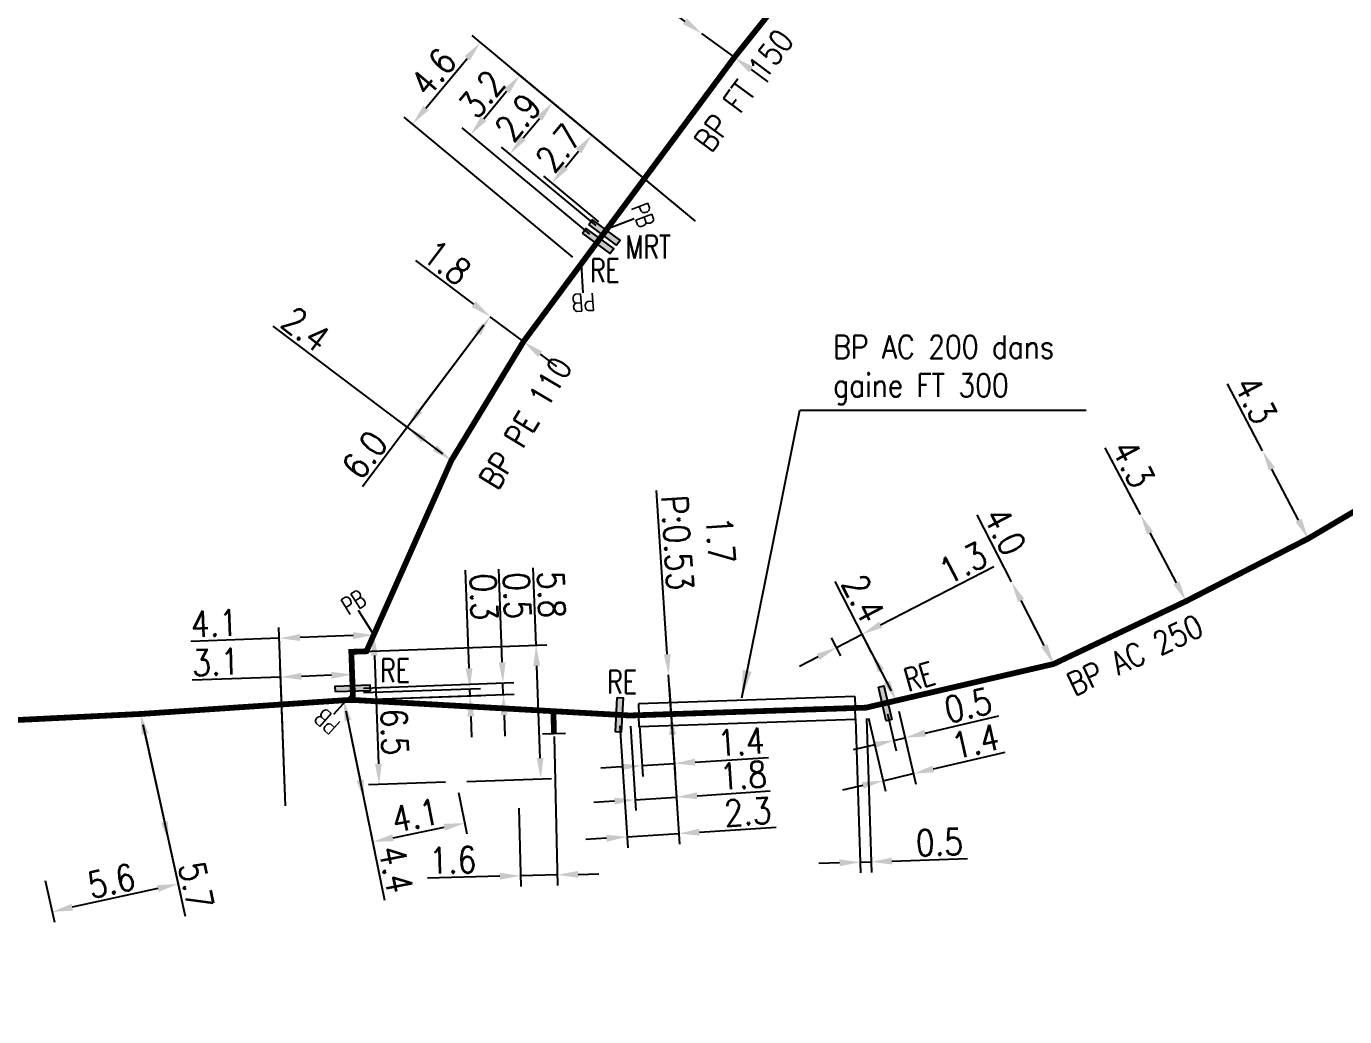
# Model space of a CAD drawing. Header units: millimetres. Extents: x 185000 to 186000, y 127990 to 129010.
# Drawn here: x 185629.4 to 185686.6, y 128196.7 to 128239.7 of the extents above; entities that cross this region are included whole.
import ezdxf
from ezdxf.enums import TextEntityAlignment as Align

# ---------------------------------------------------------------- set-up
doc = ezdxf.new("R2010")
doc.units = ezdxf.units.MM
doc.header["$PDMODE"] = 34
for name, pattern in [('L_25_AP', [2000, 1000, 1000]), ('L_25_FT', [2000, 1000, 1000]), ('L_25_PE', [2000, 1000, 1000])]:
    doc.linetypes.add(name, pattern=pattern)
doc.layers.get('0').update_dxf_attribs({"linetype": 'CONTINUOUS'})
doc.layers.get('DEFPOINTS').update_dxf_attribs({"linetype": 'CONTINUOUS'})
for name, color, linetype in [('L_150', 1, 'CONTINUOUS'), ('L_340', 7, 'CONTINUOUS'), ('L_400', 7, 'CONTINUOUS')]:
    doc.layers.add(name, color=color, linetype=linetype)
doc.styles.add('G_ROMANS', font='ROMANS.SHX', dxfattribs={"width": 0.75})
doc.styles.get("Standard").update_dxf_attribs({"font": 'romans.shx', "width": 0.85})
doc.dimstyles.get("Standard").update_dxf_attribs({"dimtxt": 1.5, "dimasz": 1.2, "dimexe": 0.625, "dimexo": 0.625, "dimgap": 0.25, "dimtad": 1, "dimdec": 1, "dimzin": 0, "dimdsep": 46, "dimtxsty": 'Standard', "dimcen": -0.5, "dimadec": 0, "dimazin": 0, "dimtfac": 1, "dimtdec": 1, "dimtmove": 0, "dimatfit": 3, "dimfxl": 0, "dimtolj": 1, "dimtzin": 0, "dimarcsym": 0})

# ---------------------------------------------------------------- blocks, each defined once
blk = doc.blocks.new('*D1731')
at = {"layer": 'DEFPOINTS', "color": 0, "linetype": 'Continuous', "transparency": 16777216}
for p in [(185634.344, 128209.823), (185630.1, 128203.053), (185630.498, 128201.239)]:
    blk.add_point(p, dxfattribs=at)
at = {"layer": 'L_150', "color": 0, "linetype": 'Continuous', "lineweight": -2, "transparency": 16777216}
for p, q in [((185634.445, 128209.365), (185636.068, 128201.984)), ((185630.2, 128202.595), (185630.599, 128200.782)), ((185635.089, 128202.249), (185631.377, 128201.433))]:
    blk.add_line(p, q, dxfattribs=at)
at = {"layer": 'L_150', "color": 0, "linetype": 'Continuous', "transparency": 16777216}
for points in [[(185635.057, 128202.395), (185635.121, 128202.102), (185635.968, 128202.442)], [(185631.345, 128201.579), (185631.41, 128201.286), (185630.498, 128201.239)]]:
    blk.add_solid(points, dxfattribs=at)
at = {"layer": 'L_150', "color": 0, "linetype": 'Continuous', "transparency": 16777216, "insert": (185633.072, 128202.573), "char_height": 1.125, "attachment_point": 5, "rotation": 12.4044}
blk.add_mtext('\\A1;5.6', dxfattribs=at)
blk = doc.blocks.new('*D1732')
at = {"layer": 'DEFPOINTS', "color": 0, "linetype": 'Continuous', "transparency": 16777216}
for p in [(185634.344, 128209.823), (185635.569, 128204.256), (185635.569, 128204.256)]:
    blk.add_point(p, dxfattribs=at)
at = {"layer": 'L_150', "color": 0, "linetype": 'Continuous', "lineweight": -2, "transparency": 16777216}
for p, q in [((185634.538, 128208.944), (185635.375, 128205.135)), ((185635.569, 128204.256), (185636.273, 128201.054))]:
    blk.add_line(p, q, dxfattribs=at)
at = {"layer": 'L_150', "color": 0, "linetype": 'Continuous', "transparency": 16777216}
for points in [[(185634.684, 128208.976), (185634.391, 128208.912), (185634.344, 128209.823)], [(185635.522, 128205.167), (185635.229, 128205.103), (185635.569, 128204.256)]]:
    blk.add_solid(points, dxfattribs=at)
at = {"layer": 'L_150', "color": 0, "linetype": 'Continuous', "transparency": 16777216, "insert": (185636.75, 128202.377), "char_height": 1.125, "attachment_point": 5, "rotation": 282.4044}
blk.add_mtext('\\A1;5.7', dxfattribs=at)
blk = doc.blocks.new('*D1733')
at = {"layer": 'DEFPOINTS', "color": 0, "linetype": 'Continuous', "transparency": 16777216}
for p in [(185643.158, 128210.416), (185648.033, 128206.879), (185648.398, 128205.086)]:
    blk.add_point(p, dxfattribs=at)
at = {"layer": 'L_150', "color": 0, "linetype": 'Continuous', "lineweight": -2, "transparency": 16777216}
for p, q in [((185643.252, 128209.957), (185644.504, 128203.814)), ((185648.127, 128206.419), (185648.492, 128204.627)), ((185645.292, 128204.453), (185647.516, 128204.906))]:
    blk.add_line(p, q, dxfattribs=at)
at = {"layer": 'L_150', "color": 0, "linetype": 'Continuous', "transparency": 16777216}
for points in [[(185647.487, 128205.053), (185647.546, 128204.759), (185648.398, 128205.086)], [(185645.262, 128204.6), (185645.322, 128204.306), (185644.41, 128204.273)]]:
    blk.add_solid(points, dxfattribs=at)
at = {"layer": 'L_150', "color": 0, "linetype": 'Continuous', "transparency": 16777216, "insert": (185646.255, 128205.415), "char_height": 1.125, "attachment_point": 5, "rotation": 11.5222}
blk.add_mtext('\\A1;4.1', dxfattribs=at)
blk = doc.blocks.new('*D1734')
at = {"layer": 'DEFPOINTS', "color": 0, "linetype": 'Continuous', "transparency": 16777216}
for p in [(185643.158, 128210.416), (185644.045, 128206.066), (185644.045, 128206.066)]:
    blk.add_point(p, dxfattribs=at)
at = {"layer": 'L_150', "color": 0, "linetype": 'Continuous', "lineweight": -2, "transparency": 16777216}
for p, q in [((185643.338, 128209.534), (185643.865, 128206.947)), ((185644.045, 128206.066), (185644.927, 128201.74))]:
    blk.add_line(p, q, dxfattribs=at)
at = {"layer": 'L_150', "color": 0, "linetype": 'Continuous', "transparency": 16777216}
for points in [[(185643.485, 128209.564), (185643.191, 128209.504), (185643.158, 128210.416)], [(185644.012, 128206.977), (185643.718, 128206.917), (185644.045, 128206.066)]]:
    blk.add_solid(points, dxfattribs=at)
at = {"layer": 'L_150', "color": 0, "linetype": 'Continuous', "transparency": 16777216, "insert": (185645.42, 128203.077), "char_height": 1.125, "attachment_point": 5, "rotation": 281.5222}
blk.add_mtext('\\A1;4.4', dxfattribs=at)
blk = doc.blocks.new('*D1735')
at = {"layer": 'DEFPOINTS', "color": 0, "linetype": 'Continuous', "transparency": 16777216}
for p in [(185649.514, 128227.061), (185649.514, 128227.061), (185647.824, 128220.824)]:
    blk.add_point(p, dxfattribs=at)
at = {"layer": 'L_150', "color": 0, "linetype": 'Continuous', "lineweight": -2, "transparency": 16777216}
for p, q in [((185648.973, 128226.342), (185646.448, 128222.986)), ((185645.906, 128222.267), (185643.962, 128219.684)), ((185647.449, 128221.106), (185645.532, 128222.549))]:
    blk.add_line(p, q, dxfattribs=at)
at = {"layer": 'L_150', "color": 0, "linetype": 'Continuous', "transparency": 16777216}
for points in [[(185648.853, 128226.432), (185649.093, 128226.252), (185649.514, 128227.061)], [(185646.328, 128223.076), (185646.567, 128222.896), (185645.906, 128222.267)]]:
    blk.add_solid(points, dxfattribs=at)
at = {"layer": 'L_150', "color": 0, "linetype": 'Continuous', "transparency": 16777216, "insert": (185644.065, 128221.067), "char_height": 1.125, "attachment_point": 5, "rotation": 53.0376}
blk.add_mtext('\\A1;6.0', dxfattribs=at)
blk = doc.blocks.new('*D1736')
at = {"layer": 'DEFPOINTS', "color": 0, "linetype": 'Continuous', "transparency": 16777216}
for p in [(185649.514, 128227.061), (185645.906, 128222.267), (185647.824, 128220.824)]:
    blk.add_point(p, dxfattribs=at)
at = {"layer": 'L_150', "color": 0, "linetype": 'Continuous', "lineweight": -2, "transparency": 16777216}
for p, q in [((185649.232, 128226.687), (185645.625, 128221.893)), ((185645.906, 128222.267), (185640.088, 128226.646)), ((185647.105, 128221.365), (185646.625, 128221.726))]:
    blk.add_line(p, q, dxfattribs=at)
at = {"layer": 'L_150', "color": 0, "linetype": 'Continuous', "transparency": 16777216}
for points in [[(185646.716, 128221.846), (185646.535, 128221.606), (185645.906, 128222.267)], [(185647.195, 128221.485), (185647.015, 128221.245), (185647.824, 128220.824)]]:
    blk.add_solid(points, dxfattribs=at)
at = {"layer": 'L_150', "color": 0, "linetype": 'Continuous', "transparency": 16777216, "insert": (185641.507, 128226.516), "char_height": 1.125, "attachment_point": 5, "rotation": 323.0376}
blk.add_mtext('\\A1;2.4', dxfattribs=at)
blk = doc.blocks.new('*D1737')
at = {"layer": 'DEFPOINTS', "color": 0, "linetype": 'Continuous', "transparency": 16777216}
for p in [(185649.514, 128227.061), (185649.514, 128227.061), (185650.952, 128225.979)]:
    blk.add_point(p, dxfattribs=at)
at = {"layer": 'L_150', "color": 0, "linetype": 'Continuous', "lineweight": -2, "transparency": 16777216}
for p, q in [((185648.795, 128227.602), (185646.284, 128229.492)), ((185650.952, 128225.979), (185649.514, 128227.061)), ((185651.672, 128225.438), (185652.391, 128224.897))]:
    blk.add_line(p, q, dxfattribs=at)
at = {"layer": 'L_150', "color": 0, "linetype": 'Continuous', "transparency": 16777216}
for points in [[(185648.885, 128227.722), (185648.705, 128227.483), (185649.514, 128227.061)], [(185651.762, 128225.558), (185651.581, 128225.318), (185650.952, 128225.979)]]:
    blk.add_solid(points, dxfattribs=at)
at = {"layer": 'L_150', "color": 0, "linetype": 'Continuous', "transparency": 16777216, "insert": (185647.631, 128229.417), "char_height": 1.125, "attachment_point": 5, "rotation": 323.0376}
blk.add_mtext('\\A1;1.8', dxfattribs=at)
blk = doc.blocks.new('*D1741')
at = {"layer": 'DEFPOINTS', "color": 0, "linetype": 'Continuous', "transparency": 16777216}
for p in [(185658.688, 128239.346), (185658.688, 128239.346), (185660.103, 128238.315)]:
    blk.add_point(p, dxfattribs=at)
at = {"layer": 'L_150', "color": 0, "linetype": 'Continuous', "lineweight": -2, "transparency": 16777216}
for p, q in [((185657.961, 128239.876), (185655.422, 128241.726)), ((185660.103, 128238.315), (185658.688, 128239.346)), ((185660.83, 128237.785), (185661.557, 128237.255))]:
    blk.add_line(p, q, dxfattribs=at)
at = {"layer": 'L_150', "color": 0, "linetype": 'Continuous', "transparency": 16777216}
for points in [[(185658.049, 128239.997), (185657.873, 128239.755), (185658.688, 128239.346)], [(185660.918, 128237.906), (185660.742, 128237.664), (185660.103, 128238.315)]]:
    blk.add_solid(points, dxfattribs=at)
at = {"layer": 'L_150', "color": 0, "linetype": 'Continuous', "transparency": 16777216, "insert": (185656.77, 128241.672), "char_height": 1.125, "attachment_point": 5, "rotation": 323.9151}
blk.add_mtext('\\A1;1.8', dxfattribs=at)
blk = doc.blocks.new('*D1742')
at = {"layer": 'DEFPOINTS', "color": 0, "linetype": 'Continuous', "transparency": 16777216}
for p in [(185653.919, 128234.938), (185654.583, 128230.874), (185658.77, 128230.903)]:
    blk.add_point(p, dxfattribs=at)
at = {"layer": 'L_340', "color": 0, "linetype": 'Continuous', "lineweight": -2, "transparency": 16777216}
for p, q in [((185658.409, 128231.203), (185653.559, 128235.238)), ((185652.768, 128233.554), (185653.343, 128234.246)), ((185654.223, 128231.174), (185651.832, 128233.162))]:
    blk.add_line(p, q, dxfattribs=at)
at = {"layer": 'L_340', "color": 0, "linetype": 'Continuous', "transparency": 16777216}
for points in [[(185653.228, 128234.342), (185653.459, 128234.15), (185653.919, 128234.938)], [(185652.653, 128233.65), (185652.883, 128233.459), (185652.192, 128232.863)]]:
    blk.add_solid(points, dxfattribs=at)
at = {"layer": 'L_340', "color": 0, "linetype": 'Continuous', "transparency": 16777216, "insert": (185652.479, 128234.38), "char_height": 1.125, "attachment_point": 5, "rotation": 50.244}
blk.add_mtext('\\A1;2.7', dxfattribs=at)
blk = doc.blocks.new('*D1743')
at = {"layer": 'DEFPOINTS', "color": 0, "linetype": 'Continuous', "transparency": 16777216}
for p in [(185652.219, 128236.352), (185654.464, 128230.713), (185658.77, 128230.903)]:
    blk.add_point(p, dxfattribs=at)
at = {"layer": 'L_340', "color": 0, "linetype": 'Continuous', "lineweight": -2, "transparency": 16777216}
for p, q in [((185658.409, 128231.203), (185651.859, 128236.652)), ((185650.94, 128234.815), (185651.644, 128235.66)), ((185654.103, 128231.013), (185650.004, 128234.422))]:
    blk.add_line(p, q, dxfattribs=at)
at = {"layer": 'L_340', "color": 0, "linetype": 'Continuous', "transparency": 16777216}
for points in [[(185651.529, 128235.756), (185651.759, 128235.564), (185652.219, 128236.352)], [(185650.825, 128234.91), (185651.056, 128234.719), (185650.365, 128234.123)]]:
    blk.add_solid(points, dxfattribs=at)
at = {"layer": 'L_340', "color": 0, "linetype": 'Continuous', "transparency": 16777216, "insert": (185650.716, 128235.717), "char_height": 1.125, "attachment_point": 5, "rotation": 50.244}
blk.add_mtext('\\A1;2.9', dxfattribs=at)
blk = doc.blocks.new('*D1744')
at = {"layer": 'DEFPOINTS', "color": 0, "linetype": 'Continuous', "transparency": 16777216}
for p in [(185650.797, 128237.535), (185658.77, 128230.903), (185654.19, 128230.344)]:
    blk.add_point(p, dxfattribs=at)
at = {"layer": 'L_340', "color": 0, "linetype": 'Continuous', "lineweight": -2, "transparency": 16777216}
for p, q in [((185658.409, 128231.203), (185650.436, 128237.835)), ((185649.225, 128235.646), (185650.221, 128236.844)), ((185653.83, 128230.644), (185648.289, 128235.254))]:
    blk.add_line(p, q, dxfattribs=at)
at = {"layer": 'L_340', "color": 0, "linetype": 'Continuous', "transparency": 16777216}
for points in [[(185650.106, 128236.94), (185650.337, 128236.748), (185650.797, 128237.535)], [(185649.109, 128235.742), (185649.34, 128235.55), (185648.649, 128234.954)]]:
    blk.add_solid(points, dxfattribs=at)
at = {"layer": 'L_340', "color": 0, "linetype": 'Continuous', "transparency": 16777216, "insert": (185649.146, 128236.724), "char_height": 1.125, "attachment_point": 5, "rotation": 50.244}
blk.add_mtext('\\A1;3.2', dxfattribs=at)
blk = doc.blocks.new('*D1745')
at = {"layer": 'DEFPOINTS', "color": 0, "linetype": 'Continuous', "transparency": 16777216}
for p in [(185649.085, 128238.96), (185658.77, 128230.903), (185653.449, 128229.345)]:
    blk.add_point(p, dxfattribs=at)
at = {"layer": 'L_340', "color": 0, "linetype": 'Continuous', "lineweight": -2, "transparency": 16777216}
for p, q in [((185658.409, 128231.203), (185648.725, 128239.259)), ((185646.719, 128236.115), (185648.509, 128238.268)), ((185653.089, 128229.645), (185645.783, 128235.723))]:
    blk.add_line(p, q, dxfattribs=at)
at = {"layer": 'L_340', "color": 0, "linetype": 'Continuous', "transparency": 16777216}
for points in [[(185648.394, 128238.364), (185648.625, 128238.172), (185649.085, 128238.96)], [(185646.603, 128236.211), (185646.834, 128236.019), (185646.143, 128235.423)]]:
    blk.add_solid(points, dxfattribs=at)
at = {"layer": 'L_340', "color": 0, "linetype": 'Continuous', "transparency": 16777216, "insert": (185647.037, 128237.671), "char_height": 1.125, "attachment_point": 5, "rotation": 50.244}
blk.add_mtext('\\A1;4.6', dxfattribs=at)
blk = doc.blocks.new('L_340_13')
at = {"color": 0, "linetype": 'Continuous', "flags": 128}
blk.add_lwpolyline([(0, 0), (0, 1.25)], dxfattribs=at)
at = {"color": 0, "linetype": 'Continuous', "style": 'G_ROMANS', "width": 0.75}
blk.add_text('PB', height=0.75, dxfattribs=at).set_placement((0, 1.663), align=Align.MIDDLE)
at = {"color": 0, "linetype": 'Continuous', "width": 0.75, "flags": 3}
for tag, p in [('DEF_LEG', (0, -10)), ('DEF_COUP', (0, -12.5)), ('DEF_TYPE', (0, -15))]:
    blk.add_attdef(tag, text='', height=1.2, dxfattribs=at).set_placement(p, align=Align.MIDDLE)
blk = doc.blocks.new('L_340_17')
at = {"linetype": 'Continuous'}
blk.add_hatch(color=0, dxfattribs=at).paths.add_polyline_path([(0.125, 0.75), (-0.125, 0.75), (-0.125, -0.75), (0.125, -0.75)])
at = {"color": 0, "linetype": 'Continuous'}
blk.add_lwpolyline([(-0.125, 0.75), (0.125, 0.75), (0.125, -0.75), (-0.125, -0.75)], close=True, dxfattribs=at)
at = {"color": 0, "linetype": 'Continuous', "width": 0.75}
for tag, height, flags, p in [('MRT', 1, 8, (0, 1.884)), ('DEF_LEG', 1.2, 3, (0, -5)), ('DEF_COUP', 1.2, 3, (0, -7.5)), ('DEF_TYPE', 1.2, 3, (0, -10))]:
    blk.add_attdef(tag, text='', height=height, dxfattribs=dict(at, flags=flags)).set_placement(p, align=Align.MIDDLE)
blk = doc.blocks.new('L_340_20')
at = {"linetype": 'Continuous'}
blk.add_hatch(color=0, dxfattribs=at).paths.add_polyline_path([(0.125, 0.75), (-0.125, 0.75), (-0.125, -0.75), (0.125, -0.75)])
at = {"color": 0, "linetype": 'Continuous'}
blk.add_lwpolyline([(-0.125, 0.75), (0.125, 0.75), (0.125, -0.75), (-0.125, -0.75)], close=True, dxfattribs=at)
at = {"color": 0, "linetype": 'Continuous', "width": 0.75}
for tag, height, flags, p in [('RE', 1, 8, (0, 2.189)), ('DEF_LEG', 1.2, 3, (0, -5)), ('DEF_COUP', 1.2, 3, (0, -7.5)), ('DEF_TYPE', 1.2, 3, (0, -10))]:
    blk.add_attdef(tag, text='', height=height, dxfattribs=dict(at, flags=flags)).set_placement(p, align=Align.MIDDLE)
blk = doc.blocks.new('*D1749')
at = {"layer": 'DEFPOINTS', "color": 0, "linetype": 'Continuous', "transparency": 16777216}
for p in [(185643.483, 128212.519), (185648.033, 128206.879), (185651.705, 128207.011)]:
    blk.add_point(p, dxfattribs=at)
at = {"layer": 'L_150', "color": 0, "linetype": 'Continuous', "lineweight": -2, "transparency": 16777216}
for p, q in [((185651.497, 128212.807), (185651.376, 128216.165)), ((185643.951, 128212.535), (185651.965, 128212.824)), ((185651.673, 128207.91), (185651.529, 128211.907)), ((185648.501, 128206.895), (185652.174, 128207.027))]:
    blk.add_line(p, q, dxfattribs=at)
at = {"layer": 'L_150', "color": 0, "linetype": 'Continuous', "transparency": 16777216}
for points in [[(185651.679, 128211.913), (185651.379, 128211.902), (185651.497, 128212.807)], [(185651.823, 128207.915), (185651.523, 128207.905), (185651.705, 128207.011)]]:
    blk.add_solid(points, dxfattribs=at)
at = {"layer": 'L_150', "color": 0, "linetype": 'Continuous', "transparency": 16777216, "insert": (185652.168, 128215.003), "char_height": 1.125, "attachment_point": 5, "rotation": 272.0599}
blk.add_mtext('\\A1;5.8', dxfattribs=at)
blk = doc.blocks.new('*D1750')
at = {"layer": 'DEFPOINTS', "color": 0, "linetype": 'Continuous', "transparency": 16777216}
for p in [(185640.42, 128211.422), (185643.558, 128210.43), (185640.638, 128205.371)]:
    blk.add_point(p, dxfattribs=at)
at = {"layer": 'L_150', "color": 0, "linetype": 'Continuous', "lineweight": -2, "transparency": 16777216}
for p, q in [((185640.621, 128205.839), (185640.403, 128211.891)), ((185643.541, 128210.899), (185643.501, 128212.002)), ((185640.42, 128211.422), (185636.576, 128211.284)), ((185642.619, 128211.501), (185641.319, 128211.454))]:
    blk.add_line(p, q, dxfattribs=at)
at = {"layer": 'L_150', "color": 0, "linetype": 'Continuous', "transparency": 16777216}
for points in [[(185641.314, 128211.604), (185641.325, 128211.305), (185640.42, 128211.422)], [(185642.613, 128211.651), (185642.624, 128211.351), (185643.518, 128211.534)]]:
    blk.add_solid(points, dxfattribs=at)
at = {"layer": 'L_150', "color": 0, "linetype": 'Continuous', "transparency": 16777216, "insert": (185637.601, 128212.071), "char_height": 1.125, "attachment_point": 5, "rotation": 2.0599}
blk.add_mtext('\\A1;3.1', dxfattribs=at)
blk = doc.blocks.new('*D1751')
at = {"layer": 'DEFPOINTS', "color": 0, "linetype": 'Continuous', "transparency": 16777216}
for p in [(185640.359, 128213.107), (185644.457, 128213.254), (185640.638, 128205.371)]:
    blk.add_point(p, dxfattribs=at)
at = {"layer": 'L_340', "color": 0, "linetype": 'Continuous', "lineweight": -2, "transparency": 16777216}
for p, q in [((185640.621, 128205.839), (185640.343, 128213.575)), ((185640.359, 128213.107), (185636.516, 128212.969)), ((185643.557, 128213.222), (185641.259, 128213.139))]:
    blk.add_line(p, q, dxfattribs=at)
at = {"layer": 'L_340', "color": 0, "linetype": 'Continuous', "transparency": 16777216}
for points in [[(185641.253, 128213.289), (185641.264, 128212.989), (185640.359, 128213.107)], [(185643.552, 128213.372), (185643.563, 128213.072), (185644.457, 128213.254)]]:
    blk.add_solid(points, dxfattribs=at)
at = {"layer": 'L_340', "color": 0, "linetype": 'Continuous', "transparency": 16777216, "insert": (185637.541, 128213.756), "char_height": 1.125, "attachment_point": 5, "rotation": 2.0599}
blk.add_mtext('\\A1;4.1', dxfattribs=at)
blk = doc.blocks.new('*D1752')
at = {"layer": 'DEFPOINTS', "color": 0, "linetype": 'Continuous', "transparency": 16777216}
for p in [(185644.457, 128213.254), (185644.69, 128206.758), (185648.033, 128206.879)]:
    blk.add_point(p, dxfattribs=at)
at = {"layer": 'L_340', "color": 0, "linetype": 'Continuous', "lineweight": -2, "transparency": 16777216}
for p, q in [((185644.489, 128212.355), (185644.658, 128207.658)), ((185647.564, 128206.862), (185644.222, 128206.741))]:
    blk.add_line(p, q, dxfattribs=at)
at = {"layer": 'L_340', "color": 0, "linetype": 'Continuous', "transparency": 16777216}
for points in [[(185644.639, 128212.36), (185644.339, 128212.349), (185644.457, 128213.254)], [(185644.808, 128207.663), (185644.508, 128207.652), (185644.69, 128206.758)]]:
    blk.add_solid(points, dxfattribs=at)
at = {"layer": 'L_340', "color": 0, "linetype": 'Continuous', "transparency": 16777216, "insert": (185645.359, 128209.037), "char_height": 1.125, "attachment_point": 5, "rotation": 272.0599}
blk.add_mtext('\\A1;6.5', dxfattribs=at)
blk = doc.blocks.new('*D1820')
at = {"layer": 'DEFPOINTS', "color": 0, "linetype": 'Continuous', "transparency": 16777216}
for p in [(185664.535, 128212.71), (185664.94, 128211.921), (185667.126, 128210.403)]:
    blk.add_point(p, dxfattribs=at)
at = {"layer": 'L_150', "color": 0, "linetype": 'Continuous', "lineweight": -2, "transparency": 16777216}
for p, q in [((185666.447, 128213.693), (185671.36, 128216.218)), ((185666.912, 128210.819), (185665.433, 128213.698)), ((185664.726, 128212.338), (185664.321, 128213.127)), ((185664.535, 128212.71), (185665.647, 128213.281)), ((185663.735, 128212.298), (185662.934, 128211.887))]:
    blk.add_line(p, q, dxfattribs=at)
at = {"layer": 'L_150', "color": 0, "linetype": 'Continuous', "transparency": 16777216}
for points in [[(185666.379, 128213.826), (185666.516, 128213.559), (185665.647, 128213.281)], [(185663.666, 128212.432), (185663.803, 128212.165), (185664.535, 128212.71)]]:
    blk.add_solid(points, dxfattribs=at)
at = {"layer": 'L_150', "color": 0, "linetype": 'Continuous', "transparency": 16777216, "insert": (185670.021, 128216.372), "char_height": 1.125, "attachment_point": 5, "rotation": 27.2027}
blk.add_mtext('\\A1;1.3', dxfattribs=at)
blk = doc.blocks.new('*D1821')
at = {"layer": 'DEFPOINTS', "color": 0, "linetype": 'Continuous', "transparency": 16777216}
for p in [(185666.052, 128212.493), (185666.052, 128212.493), (185667.126, 128210.403)]:
    blk.add_point(p, dxfattribs=at)
at = {"layer": 'L_150', "color": 0, "linetype": 'Continuous', "lineweight": -2, "transparency": 16777216}
for p, q in [((185666.052, 128212.493), (185664.469, 128215.573)), ((185666.715, 128211.203), (185666.464, 128211.692))]:
    blk.add_line(p, q, dxfattribs=at)
at = {"layer": 'L_150', "color": 0, "linetype": 'Continuous', "transparency": 16777216}
for points in [[(185666.597, 128211.761), (185666.33, 128211.624), (185666.052, 128212.493)], [(185666.848, 128211.272), (185666.582, 128211.134), (185667.126, 128210.403)]]:
    blk.add_solid(points, dxfattribs=at)
at = {"layer": 'L_150', "color": 0, "linetype": 'Continuous', "transparency": 16777216, "insert": (185665.69, 128214.837), "char_height": 1.125, "attachment_point": 5, "rotation": 297.2027}
blk.add_mtext('\\A1;2.4', dxfattribs=at)
blk = doc.blocks.new('*D1822')
at = {"layer": 'DEFPOINTS', "color": 0, "linetype": 'Continuous', "transparency": 16777216}
for p in [(185657.247, 128211.513), (185657.247, 128211.513), (185657.358, 128209.816)]:
    blk.add_point(p, dxfattribs=at)
at = {"layer": 'L_150', "color": 0, "linetype": 'Continuous', "lineweight": -2, "transparency": 16777216}
for p, q in [((185657.189, 128212.411), (185656.726, 128219.522)), ((185657.358, 128209.816), (185657.247, 128211.513)), ((185657.416, 128208.918), (185657.474, 128208.02))]:
    blk.add_line(p, q, dxfattribs=at)
at = {"layer": 'L_150', "color": 0, "linetype": 'Continuous', "transparency": 16777216}
for points in [[(185657.338, 128212.421), (185657.039, 128212.401), (185657.247, 128211.513)], [(185657.566, 128208.928), (185657.266, 128208.908), (185657.358, 128209.816)]]:
    blk.add_solid(points, dxfattribs=at)
at = {"layer": 'L_150', "color": 0, "linetype": 'Continuous', "transparency": 16777216, "insert": (185658.561, 128217.309), "char_height": 1.125, "attachment_point": 5, "rotation": 273.7224}
blk.add_mtext('\\A1;1.7\\PP:0.53', dxfattribs=at)
blk = doc.blocks.new('*D1823')
at = {"layer": 'DEFPOINTS', "color": 0, "linetype": 'Continuous', "transparency": 16777216}
for p in [(185672.126, 128215.55), (185672.126, 128215.55), (185673.955, 128211.992)]:
    blk.add_point(p, dxfattribs=at)
at = {"layer": 'L_150', "color": 0, "linetype": 'Continuous', "lineweight": -2, "transparency": 16777216}
for p, q in [((185672.126, 128215.55), (185670.628, 128218.466)), ((185673.543, 128212.793), (185672.538, 128214.749))]:
    blk.add_line(p, q, dxfattribs=at)
at = {"layer": 'L_150', "color": 0, "linetype": 'Continuous', "transparency": 16777216}
for points in [[(185672.671, 128214.818), (185672.404, 128214.681), (185672.126, 128215.55)], [(185673.677, 128212.861), (185673.41, 128212.724), (185673.955, 128211.992)]]:
    blk.add_solid(points, dxfattribs=at)
at = {"layer": 'L_150', "color": 0, "linetype": 'Continuous', "transparency": 16777216, "insert": (185671.838, 128217.751), "char_height": 1.125, "attachment_point": 5, "rotation": 297.2008}
blk.add_mtext('\\A1;4.0', dxfattribs=at)
blk = doc.blocks.new('*D1824')
at = {"layer": 'DEFPOINTS', "color": 0, "linetype": 'Continuous', "transparency": 16777216}
for p in [(185677.714, 128218.474), (185677.714, 128218.474), (185679.698, 128214.716)]:
    blk.add_point(p, dxfattribs=at)
at = {"layer": 'L_150', "color": 0, "linetype": 'Continuous', "lineweight": -2, "transparency": 16777216}
for p, q in [((185677.714, 128218.474), (185676.184, 128221.374)), ((185679.278, 128215.512), (185678.134, 128217.678))]:
    blk.add_line(p, q, dxfattribs=at)
at = {"layer": 'L_150', "color": 0, "linetype": 'Continuous', "transparency": 16777216}
for points in [[(185678.267, 128217.748), (185678.001, 128217.608), (185677.714, 128218.474)], [(185679.41, 128215.582), (185679.145, 128215.442), (185679.698, 128214.716)]]:
    blk.add_solid(points, dxfattribs=at)
at = {"layer": 'L_150', "color": 0, "linetype": 'Continuous', "transparency": 16777216, "insert": (185677.402, 128220.672), "char_height": 1.125, "attachment_point": 5, "rotation": 297.8245}
blk.add_mtext('\\A1;4.3', dxfattribs=at)
blk = doc.blocks.new('*D1825')
at = {"layer": 'DEFPOINTS', "color": 0, "linetype": 'Continuous', "transparency": 16777216}
for p in [(185683.01, 128221.244), (185683.01, 128221.244), (185684.993, 128217.429)]:
    blk.add_point(p, dxfattribs=at)
at = {"layer": 'L_150', "color": 0, "linetype": 'Continuous', "lineweight": -2, "transparency": 16777216}
for p, q in [((185683.01, 128221.244), (185681.497, 128224.153)), ((185684.578, 128218.228), (185683.425, 128220.446))]:
    blk.add_line(p, q, dxfattribs=at)
at = {"layer": 'L_150', "color": 0, "linetype": 'Continuous', "transparency": 16777216}
for points in [[(185683.558, 128220.515), (185683.292, 128220.377), (185683.01, 128221.244)], [(185684.711, 128218.297), (185684.445, 128218.158), (185684.993, 128217.429)]]:
    blk.add_solid(points, dxfattribs=at)
at = {"layer": 'L_150', "color": 0, "linetype": 'Continuous', "transparency": 16777216, "insert": (185682.711, 128223.444), "char_height": 1.125, "attachment_point": 5, "rotation": 297.467}
blk.add_mtext('\\A1;4.3', dxfattribs=at)
blk = doc.blocks.new('*D1827')
at = {"layer": 'DEFPOINTS', "color": 0, "linetype": 'Continuous', "transparency": 16777216}
for p in [(185657.247, 128211.513), (185655.958, 128209.769), (185657.497, 128207.674)]:
    blk.add_point(p, dxfattribs=at)
at = {"layer": 'L_400', "color": 0, "linetype": 'Continuous', "lineweight": -2, "transparency": 16777216}
for p, q in [((185657.278, 128211.045), (185657.527, 128207.206)), ((185655.988, 128209.302), (185656.13, 128207.115)), ((185658.395, 128207.732), (185661.576, 128207.939)), ((185655.202, 128207.524), (185654.304, 128207.466)), ((185656.1, 128207.583), (185657.497, 128207.674))]:
    blk.add_line(p, q, dxfattribs=at)
at = {"layer": 'L_400', "color": 0, "linetype": 'Continuous', "transparency": 16777216}
for points in [[(185658.385, 128207.882), (185658.405, 128207.582), (185657.497, 128207.674)], [(185655.192, 128207.674), (185655.212, 128207.375), (185656.1, 128207.583)]]:
    blk.add_solid(points, dxfattribs=at)
at = {"layer": 'L_400', "color": 0, "linetype": 'Continuous', "transparency": 16777216, "insert": (185660.386, 128208.613), "char_height": 1.125, "attachment_point": 5, "rotation": 3.7224}
blk.add_mtext('\\A1;1.4', dxfattribs=at)
blk = doc.blocks.new('*D1828')
at = {"layer": 'DEFPOINTS', "color": 0, "linetype": 'Continuous', "transparency": 16777216}
for p in [(185657.247, 128211.513), (185655.558, 128209.756), (185657.592, 128206.216)]:
    blk.add_point(p, dxfattribs=at)
at = {"layer": 'L_150', "color": 0, "linetype": 'Continuous', "lineweight": -2, "transparency": 16777216}
for p, q in [((185657.278, 128211.045), (185657.622, 128205.748)), ((185655.588, 128209.288), (185655.826, 128205.631)), ((185655.796, 128206.099), (185657.592, 128206.216)), ((185658.49, 128206.274), (185661.651, 128206.48)), ((185654.898, 128206.041), (185653.999, 128205.982))]:
    blk.add_line(p, q, dxfattribs=at)
at = {"layer": 'L_150', "color": 0, "linetype": 'Continuous', "transparency": 16777216}
for points in [[(185654.888, 128206.19), (185654.907, 128205.891), (185655.796, 128206.099)], [(185658.48, 128206.424), (185658.5, 128206.125), (185657.592, 128206.216)]]:
    blk.add_solid(points, dxfattribs=at)
at = {"layer": 'L_150', "color": 0, "linetype": 'Continuous', "transparency": 16777216, "insert": (185660.484, 128207.156), "char_height": 1.125, "attachment_point": 5, "rotation": 3.7224}
blk.add_mtext('\\A1;1.8', dxfattribs=at)
blk = doc.blocks.new('*D1829')
at = {"layer": 'DEFPOINTS', "color": 0, "linetype": 'Continuous', "transparency": 16777216}
for p in [(185665.342, 128210.081), (185665.812, 128210.096), (185666.033, 128203.407)]:
    blk.add_point(p, dxfattribs=at)
at = {"layer": 'L_400', "color": 0, "linetype": 'Continuous', "lineweight": -2, "transparency": 16777216}
for p, q in [((185665.357, 128209.612), (185665.579, 128202.923)), ((185665.827, 128209.628), (185666.049, 128202.938)), ((185664.664, 128203.361), (185663.764, 128203.332)), ((185665.564, 128203.391), (185666.033, 128203.407)), ((185666.933, 128203.437), (185670.21, 128203.545))]:
    blk.add_line(p, q, dxfattribs=at)
at = {"layer": 'L_400', "color": 0, "linetype": 'Continuous', "transparency": 16777216}
for points in [[(185664.659, 128203.511), (185664.669, 128203.211), (185665.564, 128203.391)], [(185666.928, 128203.586), (185666.938, 128203.287), (185666.033, 128203.407)]]:
    blk.add_solid(points, dxfattribs=at)
at = {"layer": 'L_400', "color": 0, "linetype": 'Continuous', "transparency": 16777216, "insert": (185668.996, 128204.255), "char_height": 1.125, "attachment_point": 5, "rotation": 1.898}
blk.add_mtext('\\A1;0.5', dxfattribs=at)
blk = doc.blocks.new('*D1830')
at = {"layer": 'DEFPOINTS', "color": 0, "linetype": 'Continuous', "transparency": 16777216}
for p in [(185657.247, 128211.513), (185655.105, 128209.782), (185657.695, 128204.634)]:
    blk.add_point(p, dxfattribs=at)
at = {"layer": 'L_340', "color": 0, "linetype": 'Continuous', "lineweight": -2, "transparency": 16777216}
for p, q in [((185657.278, 128211.045), (185657.725, 128204.166)), ((185655.136, 128209.314), (185655.48, 128204.02)), ((185654.551, 128204.429), (185653.653, 128204.371)), ((185655.45, 128204.488), (185657.695, 128204.634)), ((185658.593, 128204.692), (185661.917, 128204.908))]:
    blk.add_line(p, q, dxfattribs=at)
at = {"layer": 'L_340', "color": 0, "linetype": 'Continuous', "transparency": 16777216}
for points in [[(185654.542, 128204.579), (185654.561, 128204.279), (185655.45, 128204.488)], [(185658.583, 128204.842), (185658.603, 128204.542), (185657.695, 128204.634)]]:
    blk.add_solid(points, dxfattribs=at)
at = {"layer": 'L_340', "color": 0, "linetype": 'Continuous', "transparency": 16777216, "insert": (185660.681, 128205.579), "char_height": 1.125, "attachment_point": 5, "rotation": 3.7224}
blk.add_mtext('\\A1;2.3', dxfattribs=at)
blk = doc.blocks.new('L_340_07')
at = {"color": 0, "linetype": 'Continuous', "const_width": 0.25, "flags": 128}
blk.add_lwpolyline([(0, 0), (0.35, 0)], dxfattribs=at)
at = {"color": 0, "linetype": 'Continuous', "flags": 128}
blk.add_lwpolyline([(0.35, -0.5), (0.35, 0.5)], dxfattribs=at)
at = {"color": 0, "linetype": 'Continuous', "width": 0.75, "flags": 3}
for tag, p in [('DEF_LEG', (0.723, -3.465)), ('DEF_COUP', (0.723, -5.965)), ('DEF_TYPE', (0.723, -8.465))]:
    blk.add_attdef(tag, text='', height=1.2, dxfattribs=at).set_placement(p, align=Align.MIDDLE)
blk = doc.blocks.new('*D1831')
at = {"layer": 'DEFPOINTS', "color": 0, "linetype": 'Continuous', "transparency": 16777216}
for p in [(185643.547, 128210.73), (185643.558, 128210.43), (185648.634, 128210.613)]:
    blk.add_point(p, dxfattribs=at)
at = {"layer": 'L_340', "color": 0, "linetype": 'Continuous', "lineweight": -2, "transparency": 16777216}
for p, q in [((185648.59, 128211.812), (185648.438, 128216.059)), ((185644.015, 128210.747), (185649.091, 128210.93)), ((185648.634, 128210.613), (185648.623, 128210.913)), ((185644.026, 128210.447), (185649.102, 128210.63)), ((185648.666, 128209.714), (185648.698, 128208.814))]:
    blk.add_line(p, q, dxfattribs=at)
at = {"layer": 'L_340', "color": 0, "linetype": 'Continuous', "transparency": 16777216}
for points in [[(185648.74, 128211.818), (185648.441, 128211.807), (185648.623, 128210.913)], [(185648.816, 128209.719), (185648.516, 128209.708), (185648.634, 128210.613)]]:
    blk.add_solid(points, dxfattribs=at)
at = {"layer": 'L_340', "color": 0, "linetype": 'Continuous', "transparency": 16777216, "insert": (185649.23, 128214.898), "char_height": 1.125, "attachment_point": 5, "rotation": 272.0599}
blk.add_mtext('\\A1;0.3', dxfattribs=at)
blk = doc.blocks.new('*D1832')
at = {"layer": 'DEFPOINTS', "color": 0, "linetype": 'Continuous', "transparency": 16777216}
for p in [(185643.54, 128210.93), (185650.078, 128210.665), (185643.558, 128210.43)]:
    blk.add_point(p, dxfattribs=at)
at = {"layer": 'L_340', "color": 0, "linetype": 'Continuous', "lineweight": -2, "transparency": 16777216}
for p, q in [((185650.028, 128212.064), (185649.882, 128216.111)), ((185644.008, 128210.947), (185650.529, 128211.182)), ((185644.026, 128210.447), (185650.547, 128210.682)), ((185650.078, 128210.665), (185650.06, 128211.165)), ((185650.111, 128209.766), (185650.143, 128208.866))]:
    blk.add_line(p, q, dxfattribs=at)
at = {"layer": 'L_340', "color": 0, "linetype": 'Continuous', "transparency": 16777216}
for points in [[(185650.178, 128212.069), (185649.878, 128212.059), (185650.06, 128211.165)], [(185650.261, 128209.771), (185649.961, 128209.76), (185650.078, 128210.665)]]:
    blk.add_solid(points, dxfattribs=at)
at = {"layer": 'L_340', "color": 0, "linetype": 'Continuous', "transparency": 16777216, "insert": (185650.675, 128214.95), "char_height": 1.125, "attachment_point": 5, "rotation": 272.0599}
blk.add_mtext('\\A1;0.5', dxfattribs=at)
blk = doc.blocks.new('*D1833')
at = {"layer": 'DEFPOINTS', "color": 0, "linetype": 'Continuous', "transparency": 16777216}
for p in [(185666.639, 128210.289), (185667.126, 128210.403), (185667.502, 128208.789)]:
    blk.add_point(p, dxfattribs=at)
at = {"layer": 'L_340', "color": 0, "linetype": 'Continuous', "lineweight": -2, "transparency": 16777216}
for p, q in [((185666.746, 128209.833), (185667.121, 128208.219)), ((185667.233, 128209.946), (185667.608, 128208.332)), ((185668.379, 128208.993), (185671.572, 128209.736)), ((185666.139, 128208.471), (185665.262, 128208.267)), ((185667.015, 128208.676), (185667.502, 128208.789))]:
    blk.add_line(p, q, dxfattribs=at)
at = {"layer": 'L_340', "color": 0, "linetype": 'Continuous', "transparency": 16777216}
for points in [[(185668.345, 128209.139), (185668.413, 128208.847), (185667.502, 128208.789)], [(185666.105, 128208.618), (185666.173, 128208.325), (185667.015, 128208.676)]]:
    blk.add_solid(points, dxfattribs=at)
at = {"layer": 'L_340', "color": 0, "linetype": 'Continuous', "transparency": 16777216, "insert": (185670.243, 128210.197), "char_height": 1.125, "attachment_point": 5, "rotation": 13.1056}
blk.add_mtext('\\A1;0.5', dxfattribs=at)
blk = doc.blocks.new('*D1843')
at = {"layer": 'DEFPOINTS', "color": 0, "linetype": 'Continuous', "transparency": 16777216}
for p in [(185652.265, 128209.32), (185650.741, 128206.198), (185650.824, 128202.802)]:
    blk.add_point(p, dxfattribs=at)
at = {"layer": 'L_340', "color": 0, "linetype": 'Continuous', "lineweight": -2, "transparency": 16777216}
for p, q in [((185652.277, 128208.851), (185652.435, 128202.372)), ((185650.752, 128205.729), (185650.835, 128202.333)), ((185649.924, 128202.78), (185646.783, 128202.703)), ((185652.423, 128202.841), (185650.824, 128202.802)), ((185653.323, 128202.863), (185654.223, 128202.885))]:
    blk.add_line(p, q, dxfattribs=at)
at = {"layer": 'L_340', "color": 0, "linetype": 'Continuous', "transparency": 16777216}
for points in [[(185649.92, 128202.93), (185649.928, 128202.63), (185650.824, 128202.802)], [(185653.319, 128203.013), (185653.327, 128202.713), (185652.423, 128202.841)]]:
    blk.add_solid(points, dxfattribs=at)
at = {"layer": 'L_340', "color": 0, "linetype": 'Continuous', "transparency": 16777216, "insert": (185647.885, 128203.48), "char_height": 1.125, "attachment_point": 5, "rotation": 1.3964}
blk.add_mtext('\\A1;1.6', dxfattribs=at)
blk = doc.blocks.new('*D1437')
at = {"layer": 'DEFPOINTS', "color": 0, "linetype": 'Continuous', "transparency": 16777216}
for p in [(185665.812, 128210.096), (185667.126, 128210.403), (185667.865, 128207.232)]:
    blk.add_point(p, dxfattribs=at)
at = {"layer": 'L_150', "color": 0, "linetype": 'Continuous', "lineweight": -2, "transparency": 16777216}
for p, q in [((185665.918, 128209.64), (185666.656, 128206.469)), ((185667.233, 128209.946), (185667.971, 128206.775)), ((185668.741, 128207.436), (185671.846, 128208.159)), ((185666.55, 128206.926), (185667.865, 128207.232)), ((185665.673, 128206.722), (185664.797, 128206.518))]:
    blk.add_line(p, q, dxfattribs=at)
at = {"layer": 'L_150', "color": 0, "linetype": 'Continuous', "transparency": 16777216}
for points in [[(185668.707, 128207.582), (185668.775, 128207.29), (185667.865, 128207.232)], [(185665.639, 128206.868), (185665.707, 128206.576), (185666.55, 128206.926)]]:
    blk.add_solid(points, dxfattribs=at)
at = {"layer": 'L_150', "color": 0, "linetype": 'Continuous', "transparency": 16777216, "insert": (185670.562, 128208.63), "char_height": 1.125, "attachment_point": 5, "rotation": 13.1056}
blk.add_mtext('\\A1;1.4', dxfattribs=at)

msp = doc.modelspace()

# ---------------------------------------------------------------- linework, layer by layer
at = {"layer": 'L_150', "linetype": 'L_25_AP', "const_width": 0.25, "flags": 128}
msp.add_lwpolyline([(185463.413, 128132.017), (185476.5, 128135.458), (185477.034, 128135.598), (185477.326, 128135.668), (185488.422, 128138.339), (185501.517, 128140.748), (185514.303, 128142.664), (185514.303, 128142.664), (185527.247, 128144.896), (185527.247, 128144.896), (185530.687, 128146.07), (185534.009, 128148.078), (185539.399, 128152.386), (185550.489, 128160.09), (185550.489, 128160.09), (185556.279, 128163.195), (185558.797, 128164.536), (185560.651, 128165.523), (185562.532, 128166.032), (185570.082, 128168.076), (185570.082, 128168.076), (185574.354, 128169.568), (185580.333, 128173.779), (185581.642, 128174.7), (185585.555, 128177.456), (185585.844, 128177.732), (185592.25, 128183.862), (185600.018, 128194.222), (185601.9, 128195.698), (185610.806, 128202.685), (185620.624, 128208.957), (185620.951, 128209.166), (185634.344, 128209.823), (185643.158, 128210.416), (185643.558, 128210.43), (185643.558, 128210.43), (185643.558, 128210.43), (185643.558, 128210.43), (185652.25, 128209.942), (185655.105, 128209.782), (185655.558, 128209.756), (185655.958, 128209.769), (185657.358, 128209.816), (185665.342, 128210.081), (185665.812, 128210.096), (185666.639, 128210.289), (185667.126, 128210.403), (185673.955, 128211.992), (185679.698, 128214.716), (185684.993, 128217.429), (185690.85, 128220.893), (185695.431, 128224.822), (185695.431, 128224.822), (185699.762, 128229.614), (185699.854, 128229.717), (185707.679, 128238.514), (185712.109, 128243.6), (185712.109, 128243.6), (185717.435, 128249.57), (185717.435, 128249.57), (185721.429, 128254.048), (185721.429, 128254.048), (185725.473, 128258.519), (185729.646, 128261.901), (185734.345, 128265.773), (185734.345, 128265.773), (185739.151, 128269.671), (185743.839, 128273.332), (185743.839, 128273.332), (185747.87, 128276.83), (185753.415, 128280.711), (185762.771, 128288.088), (185762.771, 128288.088), (185772.101, 128295.571), (185786.978, 128307.528), (185789.397, 128309.39), (185790.835, 128310.497), (185790.835, 128310.497), (185793.133, 128312.266), (185805.294, 128321.628), (185806.502, 128322.055), (185806.502, 128322.055), (185812.953, 128326.816), (185812.953, 128326.816), (185816.513, 128329.101), (185816.513, 128329.101), (185829.672, 128338.29), (185829.672, 128338.29), (185834.411, 128342.616), (185838.985, 128345.75), (185838.985, 128345.75), (185848.057, 128356.029), (185851.76, 128361.192), (185851.76, 128361.192), (185858.292, 128371.916), (185864.27, 128381.971), (185864.27, 128381.971), (185873.428, 128397.428), (185873.428, 128397.428), (185885.827, 128418.092), (185899.105, 128440.085), (185899.753, 128441.159), (185899.918, 128441.431, 0.176177), (185899.984, 128441.767), (185899.931, 128442.102, -0.174389), (185899.996, 128442.435), (185900.159, 128442.71), (185901.119, 128444.326), (185905.211, 128451.211), (185905.211, 128451.211), (185908.454, 128457.461), (185909.859, 128461.614), (185909.859, 128461.614), (185911.503, 128465.478), (185911.933, 128465.733), (185911.933, 128465.733), (185911.933, 128465.733), (185920.835, 128471.007), (185920.835, 128471.007), (185931.693, 128476.8), (185944.73, 128479.124), (185945.346, 128478.741), (185946.771, 128477.855), (185949.487, 128478.255), (185956.604, 128479.301), (185968.31, 128480.769), (185979.919, 128482.223), (185979.919, 128482.223), (186000, 128484.589)], format="xyb", dxfattribs=at)
at = {"layer": 'L_150', "linetype": 'L_25_FT', "ltscale": 0.5, "const_width": 0.25, "flags": 128}
for points in [[(185684.042, 128262.423), (185683.008, 128260.595), (185680.002, 128255.287), (185672.283, 128249.627), (185664.617, 128243.513), (185663.614, 128242.713), (185663.614, 128242.713), (185662.536, 128241.363), (185660.103, 128238.315), (185660.103, 128238.315), (185654.583, 128230.874), (185654.464, 128230.713)], [(185652.265, 128209.32), (185652.25, 128209.942)]]:
    msp.add_lwpolyline(points, dxfattribs=at)
at = {"layer": 'L_150', "linetype": 'L_25_PE', "ltscale": 0.5, "const_width": 0.25, "flags": 128}
msp.add_lwpolyline([(185643.558, 128210.43), (185643.547, 128210.73), (185643.54, 128210.93), (185643.483, 128212.519), (185644.14, 128212.542), (185644.457, 128213.254), (185647.824, 128220.824), (185650.952, 128225.979), (185653.449, 128229.345), (185654.19, 128230.344), (185654.464, 128230.713)], dxfattribs=at)
at = {"layer": 'L_400', "color": 7, "linetype": 'CONTINUOUS'}
for p, q in [((185665.325, 128210.581), (185655.941, 128210.269)), ((185655.941, 128210.269), (185655.958, 128209.769)), ((185665.325, 128210.581), (185665.342, 128210.081)), ((185665.358, 128209.581), (185665.342, 128210.081)), ((185655.974, 128209.27), (185655.958, 128209.769)), ((185665.358, 128209.581), (185655.974, 128209.27))]:
    msp.add_line(p, q, dxfattribs=at)

# ---------------------------------------------------------------- block references
at = {"layer": 'L_340', "ltscale": 0.5}
for p, rotation in [((185654.583, 128230.874), 290.8783984519023), ((185653.449, 128229.345), 183.5405530130311), ((185644.457, 128213.254), 31.72713070778456), ((185643.547, 128210.73), 138.1018161215936)]:
    msp.add_blockref('L_340_13', p, dxfattribs=dict(at, rotation=rotation))
ref = msp.add_blockref('L_340_17', (185654.464, 128230.713), dxfattribs=dict(at, rotation=53.43401894715618))
ref.add_attrib('MRT', 'MRT', dxfattribs={"layer": '0', "color": 0, "linetype": 'Continuous', "height": 1, "width": 0.75}).set_placement((185656.364, 128230.09), align=Align.MIDDLE)
ref = msp.add_blockref('L_340_20', (185654.19, 128230.344), dxfattribs=dict(at, rotation=53.43401894574219))
ref.add_attrib('RE', 'RE', dxfattribs={"layer": '0', "color": 0, "linetype": 'Continuous', "height": 1, "width": 0.75}).set_placement((185654.486, 128229.064), align=Align.MIDDLE)
ref = msp.add_blockref('L_340_20', (185643.54, 128210.93), dxfattribs=dict(at, rotation=92.0599045204278))
ref.add_attrib('RE', 'RE', dxfattribs={"layer": '0', "color": 0, "linetype": 'Continuous', "height": 1, "width": 0.75}).set_placement((185645.382, 128211.709), align=Align.MIDDLE)
at = {"layer": 'L_340'}
ref = msp.add_blockref('L_340_20', (185666.639, 128210.289), dxfattribs=dict(at, rotation=13.10561533881048))
ref.add_attrib('RE', 'RE', dxfattribs={"layer": '0', "color": 0, "linetype": 'Continuous', "height": 1, "rotation": 16.3221, "width": 0.75}).set_placement((185668.126, 128211.44), align=Align.MIDDLE)
ref = msp.add_blockref('L_340_20', (185655.105, 128209.782), dxfattribs=dict(at, rotation=356.7834973755278))
ref.add_attrib('RE', 'RE', dxfattribs={"layer": '0', "color": 0, "linetype": 'Continuous', "height": 1, "width": 0.75}).set_placement((185655.231, 128211.214), align=Align.MIDDLE)
at = {"layer": 'L_340', "rotation": 271.3964106879179}
msp.add_blockref('L_340_07', (185652.265, 128209.32), dxfattribs=at)

# ---------------------------------------------------------------- texts
at = {"layer": 'L_150', "linetype": 'Continuous', "width": 0.85}
for s, rotation, p in [('BP FT 150', 53.434, (185660.508, 128236.878)), ('BP PE 110', 58.7482, (185651.038, 128222.45)), ('BP AC 250', 25.3713, (185677.482, 128212.38))]:
    msp.add_text(s, height=1, rotation=rotation, dxfattribs=at).set_placement(p, align=Align.MIDDLE)
at = {"layer": 'L_150', "linetype": 'Continuous', "insert": (185664.392, 128224.751), "char_height": 1, "attachment_point": 4}
msp.add_mtext('BP AC 200 dans\\Pgaine FT 300', dxfattribs=at)

# ---------------------------------------------------------------- dimensions: what is measured, and where the dimension line sits
at = {"layer": 'L_150', "linetype": 'Continuous'}
for base, p1, p2, angle, override, picture, middle in [((185658.688, 128239.346), (185660.103, 128238.315), (185658.688, 128239.346), 323.9151, {"dimscale": 0.75}, '*D1741', (185656.328, 128241.066)), ((185649.514, 128227.061), (185650.952, 128225.979), (185649.514, 128227.061), 323.0376, {"dimscale": 0.75, "dimlfac": 1, "dimlunit": 2, "dimatfit": 0}, '*D1737', (185647.18, 128228.818)), ((185645.906, 128222.267), (185647.824, 128220.824), (185649.514, 128227.061), 323.0376, {"dimscale": 0.75}, '*D1736', (185641.056, 128225.917)), ((185649.514, 128227.061), (185647.824, 128220.824), (185649.514, 128227.061), 233.0376, {"dimscale": 0.75}, '*D1735', (185644.664, 128220.616)), ((185683.01, 128221.244), (185684.993, 128217.429), (185683.01, 128221.244), 297.467, {"dimscale": 0.75}, '*D1825', (185682.046, 128223.098)), ((185677.714, 128218.474), (185679.698, 128214.716), (185677.714, 128218.474), 297.8245, {"dimscale": 0.75}, '*D1824', (185676.739, 128220.322)), ((185672.126, 128215.55), (185673.955, 128211.992), (185672.126, 128215.55), 297.2008, {"dimscale": 0.75}, '*D1823', (185671.171, 128217.408)), ((185664.53511, 128212.70969), (185667.1264, 128210.40257), (185664.94038, 128211.92122), 27.20271, {"dimscale": 0.75, "dimatfit": 0}, '*D1820', (185670.36341, 128215.70538)), ((185651.705, 128207.011), (185643.483, 128212.519), (185648.033, 128206.879), 92.0599, {"dimscale": 0.75}, '*D1749', (185651.419, 128214.977)), ((185666.052, 128212.493), (185667.126, 128210.403), (185666.052, 128212.493), 297.2027, {"dimscale": 0.75}, '*D1821', (185665.023, 128214.495)), ((185640.42, 128211.422), (185643.558, 128210.43), (185640.638, 128205.371), 2.0599, {"dimscale": 0.75}, '*D1750', (185637.628, 128211.322)), ((185657.592, 128206.216), (185655.558, 128209.756), (185657.247, 128211.513), 183.7224, {"dimscale": 0.75, "dimatfit": 0}, '*D1828', (185660.532, 128206.407)), ((185644.045, 128206.066), (185643.158, 128210.416), (185644.045, 128206.066), 101.5222, {"dimscale": 0.75}, '*D1734', (185644.685, 128202.927)), ((185667.86457, 128207.23188), (185665.81156, 128210.09646), (185667.1264, 128210.40257), 193.10562, {"dimscale": 0.75, "dimatfit": 0}, '*D1437', (185670.73165, 128207.89936)), ((185635.569, 128204.256), (185634.344, 128209.823), (185635.569, 128204.256), 102.4044, {"dimscale": 0.75}, '*D1732', (185636.018, 128202.216))]:
    dim = msp.add_linear_dim(base=base, p1=p1, p2=p2, angle=angle, dimstyle='Standard', override=override, dxfattribs=at)
    dim.commit()
    dim.dimension.update_dxf_attribs({"geometry": picture, "text_midpoint": middle, "dimtype": 160})
dim = msp.add_linear_dim(base=(185657.247, 128211.513), p1=(185657.358, 128209.816), p2=(185657.247, 128211.513), angle=273.7224, text='<>\\PP:0.53', dimstyle='Standard', override={"dimscale": 0.75, "dimlfac": 1, "dimlunit": 2, "dimatfit": 0}, dxfattribs=at)
dim.commit()
dim.dimension.update_dxf_attribs({"geometry": '*D1822', "text_midpoint": (185656.877, 128217.199), "dimtype": 160})
for base, p1, p2, angle, picture, middle in [((185648.398, 128205.086), (185643.158, 128210.416), (185648.033, 128206.879), 191.5222, '*D1733', (185646.255, 128205.415)), ((185630.498, 128201.239), (185634.344, 128209.823), (185630.1, 128203.053), 12.4044, '*D1731', (185633.072, 128202.573))]:
    dim = msp.add_linear_dim(base=base, p1=p1, p2=p2, angle=angle, dimstyle='Standard', override={"dimscale": 0.75, "dimatfit": 0}, dxfattribs=at)
    dim.commit()
    dim.dimension.update_dxf_attribs({"geometry": picture, "text_midpoint": middle})
at = {"layer": 'L_340', "linetype": 'Continuous'}
for base, p1, picture, middle in [((185649.085, 128238.96), (185653.449, 128229.345), '*D1745', (185647.037, 128237.671)), ((185652.219, 128236.352), (185654.464, 128230.713), '*D1743', (185650.716, 128235.717)), ((185653.919, 128234.938), (185654.583, 128230.874), '*D1742', (185652.479, 128234.38))]:
    dim = msp.add_linear_dim(base=base, p1=p1, p2=(185658.77, 128230.903), angle=230.244, dimstyle='Standard', override={"dimscale": 0.75, "dimatfit": 0}, dxfattribs=at)
    dim.commit()
    dim.dimension.update_dxf_attribs({"geometry": picture, "text_midpoint": middle})
dim = msp.add_linear_dim(base=(185650.797, 128237.535), p1=(185654.19, 128230.344), p2=(185658.77, 128230.903), angle=230.244, text='3.2', dimstyle='Standard', override={"dimscale": 0.75, "dimatfit": 0}, dxfattribs=at)
dim.commit()
dim.dimension.update_dxf_attribs({"geometry": '*D1744', "text_midpoint": (185649.146, 128236.724)})
for base, p1, p2, angle, override, picture, middle in [((185650.078, 128210.665), (185643.54, 128210.93), (185643.558, 128210.43), 92.0599, {"dimscale": 0.75, "dimatfit": 0}, '*D1832', (185649.925, 128214.923)), ((185648.634, 128210.613), (185643.547, 128210.73), (185643.558, 128210.43), 92.0599, {"dimscale": 0.75, "dimatfit": 0}, '*D1831', (185648.48, 128214.871)), ((185640.359, 128213.107), (185644.457, 128213.254), (185640.638, 128205.371), 2.0599, {"dimscale": 0.75}, '*D1751', (185637.568, 128213.006)), ((185644.69, 128206.758), (185644.457, 128213.254), (185648.033, 128206.879), 92.0599, {"dimscale": 0.75}, '*D1752', (185644.609, 128209.01)), ((185657.695, 128204.634), (185655.105, 128209.782), (185657.247, 128211.513), 183.7224, {"dimscale": 0.75, "dimatfit": 0}, '*D1830', (185660.73, 128204.831)), ((185667.502, 128208.789), (185666.639, 128210.289), (185667.126, 128210.403), 193.1056, {"dimscale": 0.75, "dimatfit": 0}, '*D1833', (185670.414, 128209.467)), ((185650.824, 128202.802), (185652.265, 128209.32), (185650.741, 128206.198), 1.3964, {"dimscale": 0.75, "dimatfit": 0}, '*D1843', (185647.904, 128202.731))]:
    dim = msp.add_linear_dim(base=base, p1=p1, p2=p2, angle=angle, dimstyle='Standard', override=override, dxfattribs=at)
    dim.commit()
    dim.dimension.update_dxf_attribs({"geometry": picture, "text_midpoint": middle, "dimtype": 160})
at = {"layer": 'L_400', "linetype": 'Continuous'}
for base, p1, p2, angle, picture, middle in [((185657.497, 128207.674), (185655.958, 128209.769), (185657.247, 128211.513), 183.7224, '*D1827', (185660.435, 128207.865)), ((185666.033, 128203.407), (185665.342, 128210.081), (185665.812, 128210.096), 181.898, '*D1829', (185669.021, 128203.506))]:
    dim = msp.add_linear_dim(base=base, p1=p1, p2=p2, angle=angle, dimstyle='Standard', override={"dimscale": 0.75, "dimatfit": 0}, dxfattribs=at)
    dim.commit()
    dim.dimension.update_dxf_attribs({"geometry": picture, "text_midpoint": middle, "dimtype": 160})

# ---------------------------------------------------------------- leaders
at = {"layer": 'L_150', "linetype": 'Continuous', "annotation_type": 0, "has_hookline": 1, "hookline_direction": 0, "text_width": 10.969}
msp.add_leader([(185660.421, 128210.516), (185662.942, 128223.001), (185664.142, 128223.001)], dimstyle='Standard', dxfattribs=at)

doc.saveas('drawing.dxf')
